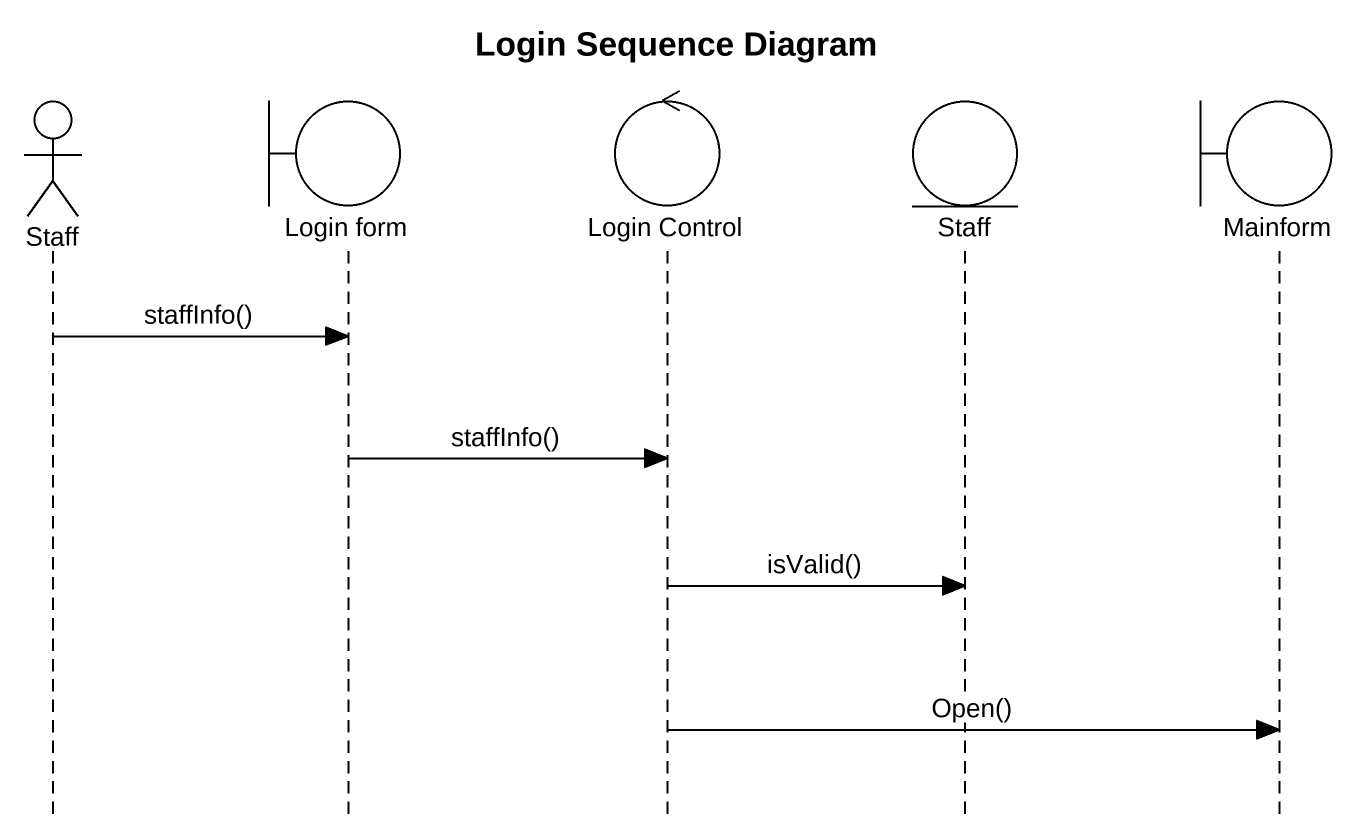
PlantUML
@startuml
title Login Sequence Diagram
hide footbox
actor Staff
boundary "Login form" as Login_form
control "Login Control" as Login_Control
entity "Staff" as Staff_2
boundary Mainform

Staff -> Login_form : staffInfo()
Login_form -> Login_Control : staffInfo()
Login_Control -> Staff_2 : isValid()
Login_Control -> Mainform : Open()
@enduml
